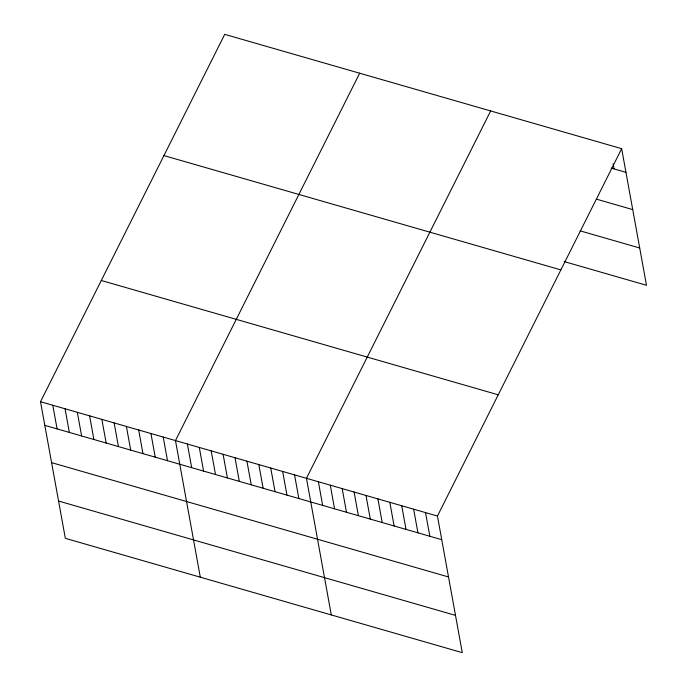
<?xml version="1.0" encoding="UTF-8"?>
<svg xmlns="http://www.w3.org/2000/svg" width="687" height="687" viewBox="0 0 687 687"><rect width="100%" height="100%" fill="white"/><g stroke="black" fill="none" stroke-linecap="round" stroke-linejoin="round"><path stroke-width="1.03" d="M621.658 148.675L437.447 516.04L462.274 652.65L65.342 538.325L40.516 401.715L224.726 34.35L621.658 148.675L646.484 285.285L564.121 261.558M359.679 73.217L175.477 440.59L200.303 577.2M490.664 110.95L306.462 478.315L331.289 614.925M611.069 168.04L625.951 172.325M597.003 199.307L632.727 209.604M580.163 230.858L639.709 248.007M163.935 155.58L560.867 269.905M101.307 280.485L498.238 394.81M40.516 401.715L437.447 516.04M44.818 425.365L441.75 539.69M51.594 462.643L448.517 576.968M58.567 501.046L455.498 615.372M613.113 163.755L614.041 168.89M425.536 512.614L429.839 536.264M413.634 509.179L417.928 532.829M401.723 505.752L406.026 529.402M389.812 502.317L394.115 525.967M377.91 498.891L382.204 522.541M365.999 495.464L370.302 519.114M354.097 492.029L358.391 515.679M342.186 488.603L346.48 512.253M330.275 485.177L334.578 508.827M318.373 481.742L322.667 505.392M294.551 474.88L298.854 498.53M282.649 471.454L286.943 495.104M270.738 468.027L275.032 491.677M258.827 464.592L263.13 488.242M246.925 461.166L251.219 484.816M235.014 457.731L239.308 481.381M223.103 454.305L227.406 477.954M211.201 450.878L215.495 474.528M199.29 447.443L203.592 471.093M187.379 444.017L191.682 467.667M163.205 437.052L167.508 460.702M150.934 433.523L155.236 457.173M138.671 429.985L142.965 453.635M126.399 426.455L130.702 450.105M114.128 422.917L118.43 446.567M101.865 419.388L106.159 443.038M89.593 415.85L93.896 439.5M77.322 412.32L81.624 435.97M65.059 408.782L69.353 432.432M52.787 405.253L57.09 428.903"/></g></svg>
